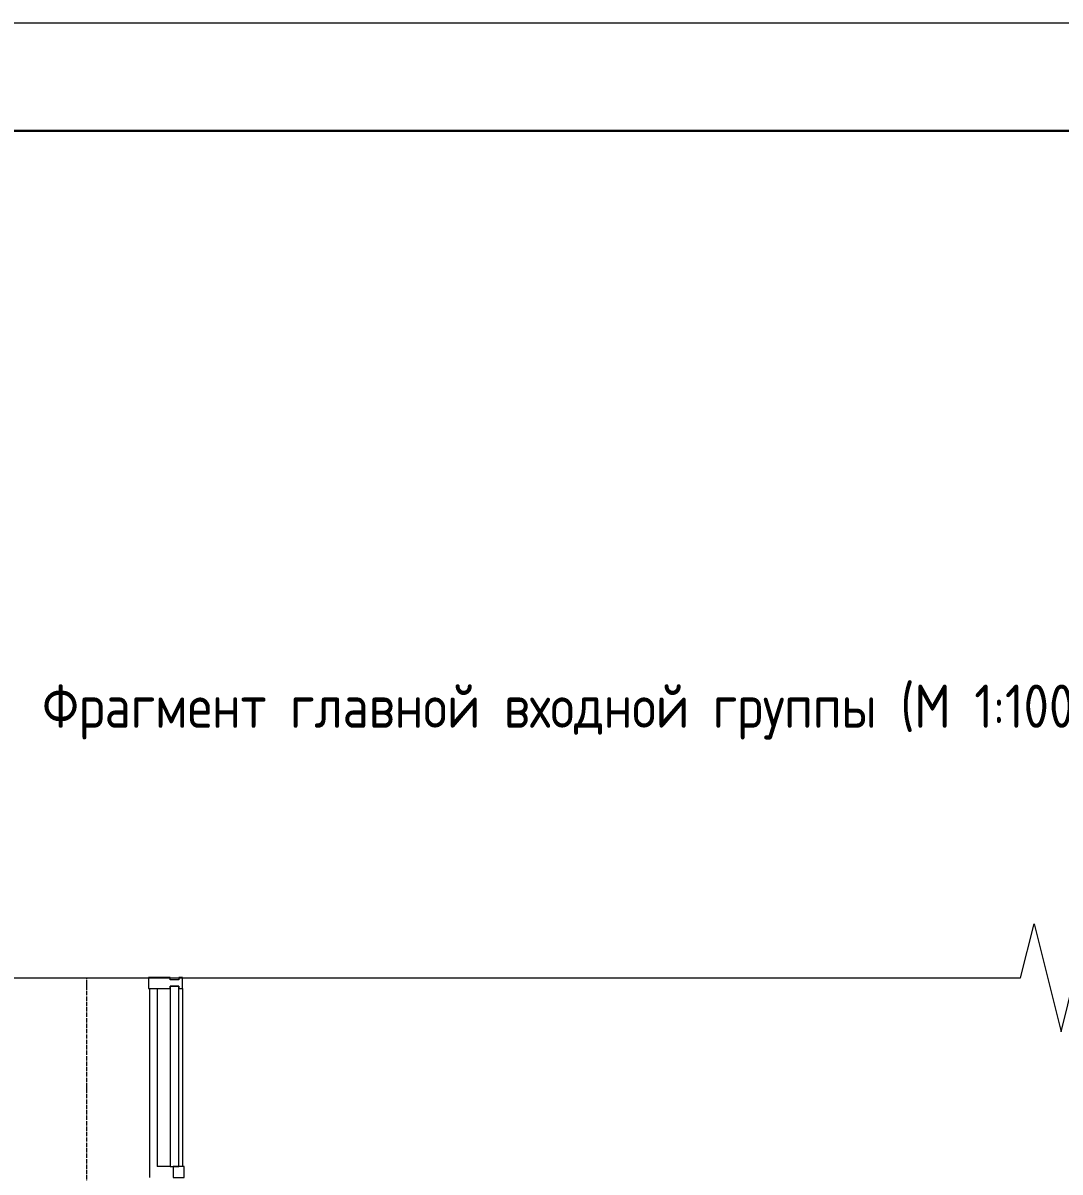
# Model space of a CAD drawing. Header units: millimetres. Extents: x 504091 to 2165846, y 135022 to 442887.
# Drawn here: x 1028373 to 1033176, y 330873 to 336193 of the extents above; entities that cross this region are included whole.
import ezdxf
from ezdxf.enums import TextEntityAlignment as Align

# ---------------------------------------------------------------- set-up
doc = ezdxf.new("R2010")
doc.units = ezdxf.units.MM
doc.linetypes.add('ADSK_Линия сетки', pattern=[25, 20, -2.5, 0, -2.5])
doc.linetypes.add('осеваяX2', pattern=[4, 2.5, -0.5, 0.5, -0.5])
for name, color, linetype, lineweight in [('+АР_Вспомогательная', 7, 'Continuous', 9), ('Ramka', 7, 'Continuous', 35), ('Аннотация', 7, 'Continuous', 9), ('Витраж', 7, 'Continuous', 9), ('Оси', 165, 'осеваяX2', 13), ('Панели витража', 7, 'Continuous', 9), ('Перекрытие', 7, 'Continuous', 18)]:
    doc.layers.add(name, color=color, linetype=linetype, lineweight=lineweight)
doc.styles.add('GOST Common_6', font='GOST_Common.ttf', dxfattribs={"width": 0.9, "height": 200})
doc.styles.add('RAMKA', font='isocpeur.ttf', dxfattribs={"oblique": 15, "height": 2.5})

# ---------------------------------------------------------------- blocks, each defined once
blk = doc.blocks.new('Системная панель - Стекло - 40мм-6103833-План 1-го этажа')
at = {"layer": 'Панели витража', "lineweight": 18}
for p, q in [((417.5, 0), (-417.5, 0)), ((-417.5, 0), (-417.5, -40)), ((417.5, -40), (417.5, 0)), ((-417.5, -40), (417.5, -40))]:
    blk.add_line(p, q, dxfattribs=at)
blk = doc.blocks.new('Прямоугольный импост - 50х50 мм-6103835-План 1-го этажа')
at = {"layer": 'Витраж', "lineweight": 18}
for p, q in [((-50, 25), (0, 25)), ((-50, -25), (-50, 25)), ((0, 25), (0, -25)), ((0, -25), (-50, -25))]:
    blk.add_line(p, q, dxfattribs=at)
blk = doc.blocks.new('Прямоугольный импост - Импост структурный с накладкой - 100мм-V53-План 1-го этажа')
at = {"layer": 'Витраж'}
for p, q in [((18375.5, 4023.5), (18375.5, 3198.5)), ((18492.5, 4023.5), (18492.5, 3198.5)), ((18435.5, 3198.5), (18375.5, 3198.5))]:
    blk.add_line(p, q, dxfattribs=at)
blk = doc.blocks.new('Прямоугольный импост - Импост структурный с накладкой - 160мм-6103829-План 1-го этажа')
at = {"layer": 'Витраж', "lineweight": 18}
for p, q in [((-25, 40), (-25, 140)), ((-25, 140), (25, 140)), ((25, 140), (25, 40)), ((-15, 40), (-25, 40)), ((-25, -17), (-25, 0)), ((-25, 0), (-15, 0)), ((-15, 0), (-15, 40)), ((15, 40), (15, 0)), ((25, 40), (15, 40)), ((15, 0), (25, 0)), ((25, 0), (25, -17)), ((25, -17), (-25, -17))]:
    blk.add_line(p, q, dxfattribs=at)
blk = doc.blocks.new('FORMAT_REV_SPDS1')
at = {"lineweight": 5}
blk.add_lwpolyline([(0, 0), (0, 420), (594, 420), (594, 0)], close=True, dxfattribs=at)
at = {"lineweight": 30}
blk.add_lwpolyline([(20, 5), (20, 415), (589, 415), (589, 5)], close=True, dxfattribs=at)
at = {"style": 'RAMKA', "oblique": 15, "width": 0.9}
for tag, height, p in [('СТРАНИЦА', 0.00025, (588.999, 415)), ('ДАТА1', 2.5, (464, 32.5)), ('ДАТА2', 2.5, (464, 27.5)), ('СТАДИЯ', 2.5, (546.5, 25)), ('ЛИСТ', 2.5, (561.5, 25)), ('ЛИСТОВ', 2.5, (579, 25)), ('ДАТА3', 2.5, (464, 22.5)), ('ДАТА4', 2.5, (464, 17.5)), ('ДАТА5', 2.5, (464, 12.5)), ('ДАТА6', 2.5, (464, 7.5))]:
    blk.add_attdef(tag, text='', height=height, dxfattribs=at).set_placement(p, align=Align.MIDDLE_CENTER)
at = {"style": 'RAMKA', "oblique": 15, "width": 0.9, "flags": 8}
blk.add_attdef('ШИФР', text='', height=5, dxfattribs=at).set_placement((529, 55), align=Align.MIDDLE_CENTER)
at = {"style": 'RAMKA', "oblique": 15, "width": 0.9}
for tag, p in [('ОБЪЕКТ_001', (523.434, 41.25)), ('КОМПЛЕКТ_001', (496.915, 26.25)), ('КОМПАНИЯ_001', (547.717, 13.333)), ('НАИМЕНОВАНИЕ_001', (487.015, 11.625)), ('КОМПАНИЯ_002', (553.449, 9.167))]:
    blk.add_attdef(tag, p, '', height=2.5, dxfattribs=at)
for tag, p in [('ДОЛЖНОСТЬ1', (405, 32.5)), ('ФИО1', (425, 32.5)), ('ДОЛЖНОСТЬ2', (405, 27.5)), ('ФИО2', (425, 27.5)), ('ДОЛЖНОСТЬ3', (405, 22.5)), ('ФИО3', (425, 22.5)), ('ДОЛЖНОСТЬ4', (405, 17.5)), ('ФИО4', (425, 17.5)), ('ДОЛЖНОСТЬ5', (405, 12.5)), ('ФИО5', (425, 12.5)), ('ДОЛЖНОСТЬ6', (405, 7.5)), ('ФИО6', (425, 7.5))]:
    blk.add_attdef(tag, text='', height=2.5, dxfattribs=at).set_placement(p, align=Align.MIDDLE_LEFT)
at = {"style": 'RAMKA', "oblique": 15, "width": 0.9, "flags": 8}
blk.add_attdef('ФОРМАТЛИСТА', text='', height=2.5, dxfattribs=at).set_placement((560, 2.5), align=Align.MIDDLE_LEFT)

msp = doc.modelspace()

# ---------------------------------------------------------------- linework, layer by layer
at = {"layer": '+АР_Вспомогательная', "color": 7, "linetype": 'Continuous', "ltscale": 50}
msp.add_lwpolyline([(1018697.1603, 331772.0057), (1032993.3329, 331772.0057), (1033055.8329, 332022.0057), (1033180.8329, 331522.0057), (1033243.3329, 331772.0057), (1046033.9036, 331772.0057)], dxfattribs=at)
at = {"layer": 'Оси', "linetype": 'ADSK_Линия сетки'}
msp.add_line((1028668.6554, 318689.9319), (1028668.6554, 331772.0057), dxfattribs=at)
at = {"layer": 'Перекрытие'}
msp.add_line((1028961.5901, 330848.4691), (1028961.5901, 331723.4691), dxfattribs=at)

# ---------------------------------------------------------------- block references
at = {"layer": 'Ramka', "xscale": 100, "yscale": 100, "zscale": 100}
msp.add_blockref('FORMAT_REV_SPDS1', (1009833.3341, 294193.4734), dxfattribs=at)
at = {"layer": 'Витраж', "extrusion": (0, 0, -1), "rotation": 270.0000000000001}
for name, p in [('Прямоугольный импост - Импост структурный с накладкой - 160мм-6103829-План 1-го этажа', (-1029094.5901, 331748.4691)), ('Прямоугольный импост - 50х50 мм-6103835-План 1-го этажа', (-1029094.5901, 330848.4691))]:
    msp.add_blockref(name, p, dxfattribs=at)
at = {"layer": 'Витраж'}
msp.add_blockref('Прямоугольный импост - Импост структурный с накладкой - 100мм-V53-План 1-го этажа', (1010619.0901, 327699.979), dxfattribs=at)
at = {"layer": 'Панели витража', "rotation": 269.9999999999998}
msp.add_blockref('Системная панель - Стекло - 40мм-6103833-План 1-го этажа', (1029094.5901, 331315.9691), dxfattribs=at)

# ---------------------------------------------------------------- texts
at = {"layer": 'Аннотация', "lineweight": 9, "insert": (1028462.5287, 333130.2196), "char_height": 200, "attachment_point": 1, "line_spacing_factor": 1.022766, "style": 'GOST Common_6'}
msp.add_mtext_dynamic_manual_height_columns('Фрагмент главной входной группы (М 1:100)', width=26195.080764, gutter_width=2500, heights=[5988.9934], dxfattribs=at)

doc.saveas('drawing.dxf')
